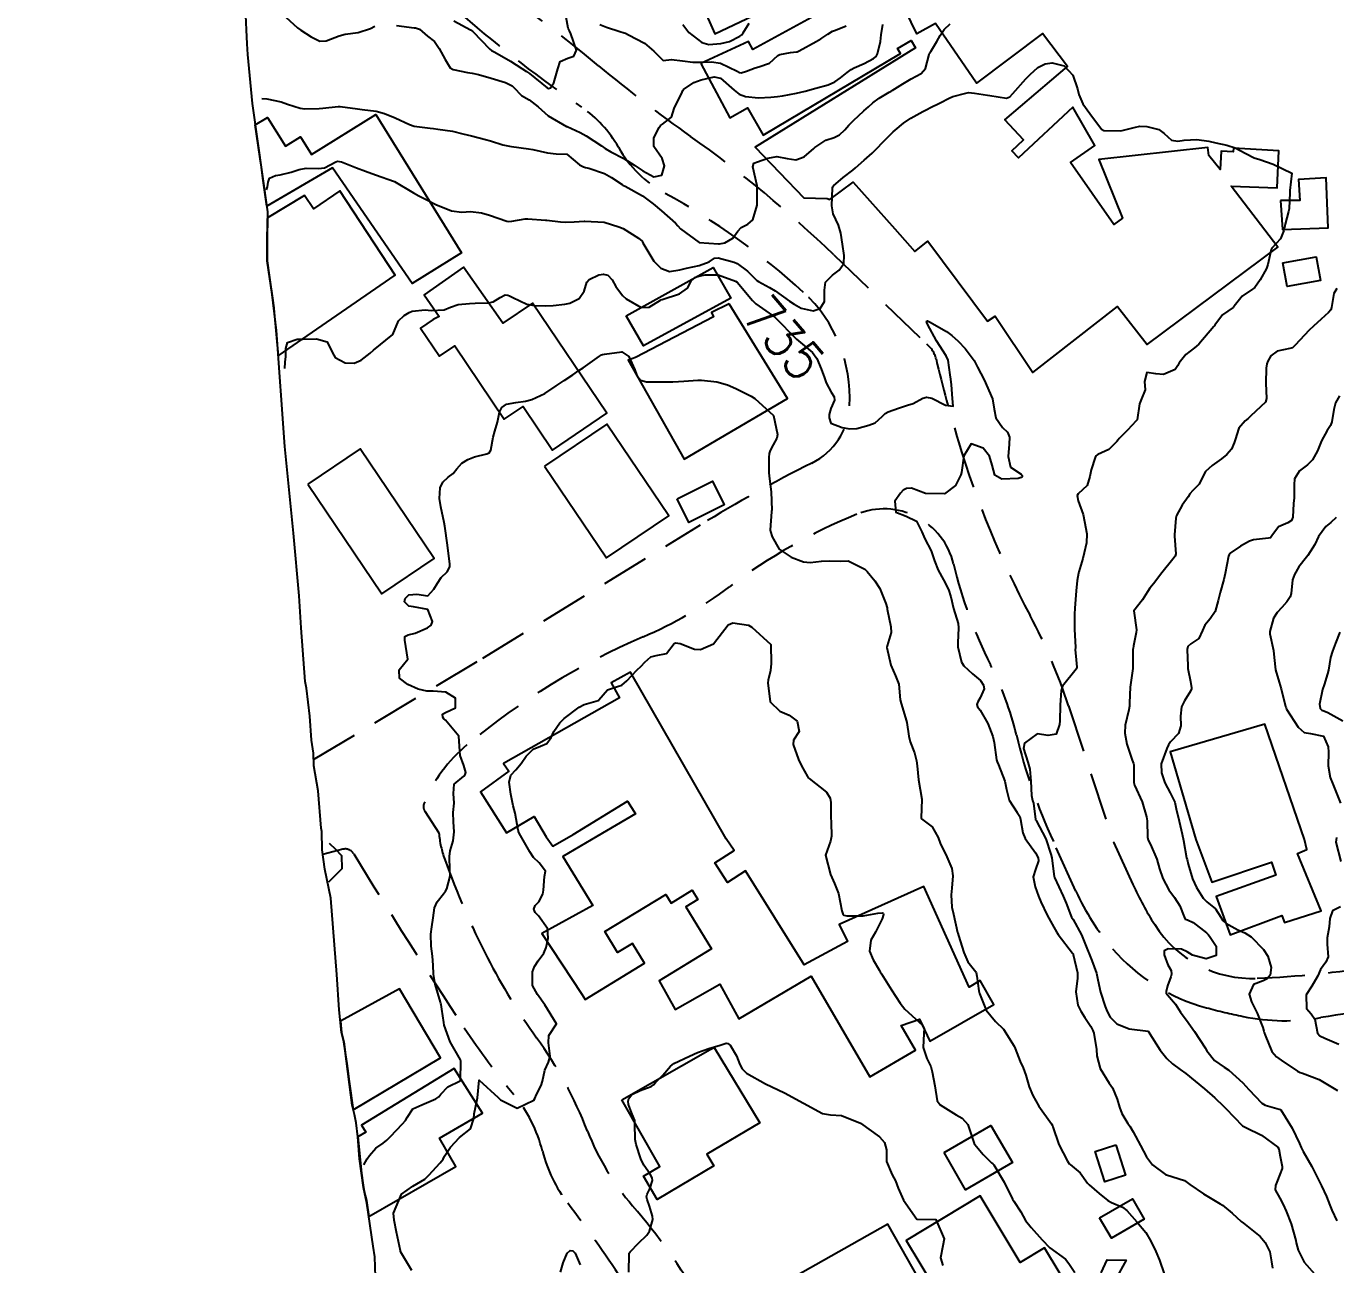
# Model space of a CAD drawing. Header units: metres. Extents: x 298520 to 308411, y 7433745 to 7450750.
# Drawn here: x 301546.9 to 301684.1, y 7442204.7 to 7442334.4 of the extents above; entities that cross this region are included whole.
import ezdxf
from ezdxf.enums import TextEntityAlignment as Align

# ---------------------------------------------------------------- set-up
doc = ezdxf.new("R2010")
doc.units = ezdxf.units.M
doc.header["$LTSCALE"] = 10
doc.linetypes.add('DASHED', pattern=[0.75, 0.5, -0.25])
for name, color, linetype in [('Area', 45, 'Continuous'), ('Cotas', 45, 'Continuous'), ('Curvas de Nivel 1m', 11, 'Continuous'), ('Curvas de Nivel 5m', 15, 'Continuous'), ('Edificações', 30, 'Continuous'), ('Vias Secundárias', 230, 'DASHED')]:
    doc.layers.add(name, color=color, linetype=linetype)
doc.styles.add('Style-STANDARD', font='STANDARD.shx')

msp = doc.modelspace()

# ---------------------------------------------------------------- linework, layer by layer
at = {"layer": 'Area'}
msp.add_polyline3d([(301583.54, 7442201.37, 737.45), (301583.4, 7442205.56, 737.15), (301583.22, 7442206.68, 737.33), (301582.57, 7442211.17, 742.74), (301582.19, 7442212.81, 743.28), (301581.77, 7442215.81, 741.56), (301581.61, 7442218.13, 741.06), (301581.43, 7442219.58, 735.89), (301581.26, 7442220.45, 735.9), (301581.01, 7442221.43, 741.18), (301580.28, 7442227.13, 739.54), (301580.15, 7442228.08, 739.2), (301579.9, 7442229.03, 738.9), (301579.67, 7442231.42, 735.73), (301579.41, 7442235.12, 735.88), (301578.79, 7442243.12, 735.34), (301578.17, 7442246.15, 735.21), (301577.87, 7442248.19, 735.2), (301577.84, 7442250.09, 735.32), (301577.77, 7442250.43, 735.33), (301577.45, 7442254.36, 735.36), (301576.99, 7442256.97, 735.4), (301576.95, 7442258.29, 738.6), (301576.77, 7442259.66, 740.72), (301576.58, 7442262.18, 738.62), (301576.22, 7442265.11, 741.5), (301576.11, 7442265.79, 741.67), (301575.68, 7442271.42, 745.71), (301575.46, 7442274.77, 743.6), (301574.86, 7442281.33, 737.17), (301573.97, 7442290.4, 735.22), (301573.09, 7442302.55, 738.13), (301572.63, 7442306.34, 739.17), (301572.1, 7442309.85, 738.71), (301572.13, 7442312.24, 738.28), (301572.17, 7442315, 737.11), (301570.56, 7442326.33, 742.86), (301570.08, 7442331.48, 747.4), (301570.02, 7442332.59, 742.37), (301569.84, 7442336.29, 744.32)], dxfattribs=at)
at = {"layer": 'Curvas de Nivel 1m', "flags": 128}
for points, elevation in [([(301591.67, 7442334.98), (301593.4, 7442334.05), (301593.57, 7442333.96), (301593.65, 7442333.89), (301595.45, 7442332.03), (301595.63, 7442331.89), (301595.95, 7442331.71), (301597.61, 7442330.78), (301598.8, 7442329.99), (301599.3, 7442329.68), (301599.6, 7442329.47), (301601.46, 7442327.96), (301601.58, 7442327.91), (301601.8, 7442327.96), (301602.14, 7442328.5), (301602.55, 7442329.95), (301602.82, 7442330.74), (301603.62, 7442331.08), (301604.26, 7442331.29), (301604.53, 7442331.92), (301603.94, 7442333.63), (301603.79, 7442333.93), (301603.66, 7442334.23), (301603.35, 7442335.94)], 731), ([(301571.57, 7442326.87), (301572.07, 7442326.82), (301573.57, 7442326.51), (301574.23, 7442326.28), (301575.56, 7442325.84), (301576.06, 7442325.76), (301577.56, 7442325.82), (301577.95, 7442325.85), (301579.56, 7442326.03), (301579.75, 7442326.03), (301581.56, 7442325.76), (301582.05, 7442325.7), (301583.55, 7442325.53), (301584.42, 7442325.29), (301585.54, 7442324.84), (301587.03, 7442324.14), (301587.53, 7442323.96), (301589.19, 7442323.76), (301589.53, 7442323.71), (301590, 7442323.63), (301591.53, 7442323.42), (301592.62, 7442323.16), (301593.52, 7442322.93), (301594.98, 7442322.57), (301595.52, 7442322.41), (301596.82, 7442322.02), (301597.51, 7442321.85), (301597.7, 7442321.82), (301599.51, 7442321.59), (301599.96, 7442321.52), (301601.5, 7442321.16), (301602.39, 7442321.06), (301603.5, 7442321.01), (301604.82, 7442319.92), (301605.26, 7442319.69), (301605.48, 7442319.64), (301605.82, 7442319.57), (301607.47, 7442318.99), (301608.19, 7442318.6), (301609.3, 7442317.86), (301609.39, 7442317.79), (301609.46, 7442317.75), (301609.63, 7442317.69), (301611.45, 7442316.67), (301612.57, 7442315.83), (301613.43, 7442315.08), (301614.91, 7442313.8), (301615.14, 7442313.53), (301615.41, 7442313.22), (301617.39, 7442311.77), (301619.39, 7442311.64), (301619.49, 7442311.64), (301620.07, 7442311.73), (301620.89, 7442312.24), (301621.41, 7442312.98), (301621.76, 7442313.36), (301622.49, 7442313.71), (301622.99, 7442314.14), (301623.44, 7442315.7), (301623.46, 7442317.7), (301622.99, 7442319.7), (301623.12, 7442320.07), (301623.49, 7442320.22), (301624.58, 7442320.6), (301625.5, 7442320.78), (301626.58, 7442320.57), (301627.49, 7442320.44), (301628.37, 7442320.76), (301629.39, 7442321.62), (301629.51, 7442321.74), (301630.64, 7442322.49), (301631.52, 7442322.78), (301632.08, 7442323.05), (301632.65, 7442323.59), (301633.07, 7442324.06), (301633.54, 7442324.55), (301634.62, 7442325.56), (301635.12, 7442326), (301635.57, 7442326.4), (301636.22, 7442326.9), (301637.28, 7442327.53), (301637.48, 7442327.64), (301637.58, 7442327.71), (301638.71, 7442328.41), (301639.6, 7442328.9), (301640.64, 7442329.49), (301641.08, 7442330.01), (301641.48, 7442331.48), (301641.51, 7442331.6), (301641.64, 7442331.79), (301642.29, 7442332.83), (301642.61, 7442333.47), (301643.04, 7442334.09), (301643.67, 7442334.67)], 733), ([(301573.67, 7442335.71), (301575.3, 7442334.27), (301575.65, 7442334), (301576.71, 7442333.32), (301577.64, 7442332.86), (301578.3, 7442332.9), (301579.65, 7442333.43), (301580.28, 7442333.58), (301581.65, 7442333.78), (301582.94, 7442334.18), (301583.39, 7442334.44)], 732), ([(301585.66, 7442334.49), (301587.53, 7442334.25), (301587.65, 7442334.24), (301588.06, 7442334.12), (301588.92, 7442333.39), (301589.64, 7442332.83), (301590.15, 7442332.09), (301590.77, 7442330.94), (301591.27, 7442330.08), (301591.6, 7442329.9), (301593.11, 7442329.57), (301593.6, 7442329.51), (301594.26, 7442329.38), (301595.59, 7442329), (301597.07, 7442328.53), (301597.59, 7442328.3), (301597.77, 7442328.19), (301597.96, 7442328), (301598.76, 7442327.18), (301599.57, 7442326.7), (301600.51, 7442325.97), (301601.55, 7442325.03), (301603.47, 7442323.94), (301603.53, 7442323.91), (301604.9, 7442323.29), (301605.52, 7442322.96), (301607.14, 7442321.89), (301607.51, 7442321.63), (301608.13, 7442321.26), (301609.49, 7442320.59), (301610.63, 7442319.85), (301611.48, 7442319.27), (301612.64, 7442318.66), (301613.47, 7442318.83), (301613.75, 7442319.82), (301613.49, 7442320.56), (301612.63, 7442321.83), (301612.61, 7442322.74), (301613.19, 7442323.82), (301613.34, 7442324.02), (301613.54, 7442324.16), (301614.46, 7442324.89), (301614.77, 7442325.8), (301615.58, 7442327.53), (301615.67, 7442327.7), (301615.75, 7442327.79), (301616.83, 7442328.54), (301617.59, 7442328.82), (301618.96, 7442329.11), (301619.6, 7442328.97), (301621.04, 7442327.73), (301621.58, 7442327.3), (301622.23, 7442327.06), (301623.58, 7442326.94), (301624.89, 7442327), (301625.58, 7442327.06), (301626.11, 7442327.13), (301627.58, 7442327.4), (301628.47, 7442327.64), (301629.59, 7442327.94), (301630.9, 7442328.3), (301631.59, 7442328.61), (301632.18, 7442329.01), (301632.88, 7442329.59), (301633.3, 7442329.9), (301633.61, 7442330.07), (301634.65, 7442330.53), (301635.63, 7442331.03), (301635.91, 7442331.26), (301636.07, 7442331.55), (301636.37, 7442332.82), (301636.46, 7442333.54), (301636.61, 7442334.6)], 732), ([(301606.97, 7442334.59), (301607.66, 7442334.32), (301609.06, 7442333.87), (301609.53, 7442333.74), (301609.65, 7442333.69), (301609.97, 7442333.54), (301611.64, 7442332.66), (301612.64, 7442331.83), (301613.62, 7442330.84), (301614.47, 7442330.95), (301615.62, 7442330.8), (301616.72, 7442330.67), (301617.62, 7442330.66), (301618.67, 7442330.7), (301619.62, 7442330.56), (301621.34, 7442329.72), (301621.6, 7442329.57), (301621.79, 7442329.53), (301622.34, 7442329.71), (301623.24, 7442330.07), (301623.61, 7442330.19), (301624.73, 7442330.57), (301625.63, 7442331.36), (301625.82, 7442331.48), (301626.93, 7442331.66), (301627.56, 7442331.73), (301627.63, 7442331.75), (301627.85, 7442331.86), (301629.64, 7442332.83), (301630.14, 7442333.12), (301630.87, 7442333.61), (301631.36, 7442333.9), (301631.66, 7442334.02), (301632.79, 7442334.46)], 731), ([(301572.06, 7442317.28), (301572.14, 7442317.6), (301572.21, 7442318.08), (301572.37, 7442318.51), (301572.97, 7442318.79), (301573.47, 7442318.87), (301574.61, 7442319.14), (301575.48, 7442319.43), (301576.19, 7442319.55), (301577.48, 7442319.51), (301578.13, 7442319.59), (301579.29, 7442320.22), (301579.49, 7442320.28), (301579.9, 7442320.22), (301581.48, 7442319.59), (301582.42, 7442319.25), (301583.47, 7442318.86), (301585.46, 7442318.15), (301587.45, 7442316.99), (301588, 7442316.67), (301589.11, 7442316.1), (301589.44, 7442315.93), (301589.8, 7442315.74), (301591.43, 7442315.08), (301592.52, 7442314.97), (301593.43, 7442315.03), (301594.57, 7442314.89), (301595.42, 7442314.63), (301597.21, 7442314.01), (301597.41, 7442313.98), (301597.76, 7442314), (301599.15, 7442314.25), (301599.42, 7442314.26), (301601.26, 7442314.12), (301601.42, 7442314.1), (301602.83, 7442313.95), (301603.41, 7442313.91), (301604.29, 7442313.93), (301605.32, 7442314), (301605.41, 7442314.01), (301607.41, 7442313.89), (301608.96, 7442313.42), (301609.41, 7442313.23), (301611.02, 7442312.22), (301611.39, 7442311.93), (301611.44, 7442311.84), (301611.48, 7442311.75), (301612.62, 7442309.83), (301613.36, 7442309.09), (301614.28, 7442308.74), (301615.35, 7442308.92), (301616.04, 7442309.1), (301617.36, 7442309.36), (301618.41, 7442309.75), (301618.99, 7442310.13), (301619.37, 7442310.16), (301621.05, 7442309.72), (301621.36, 7442309.59), (301622.44, 7442308.79), (301623.34, 7442307.86), (301623.43, 7442307.78), (301623.58, 7442307.7), (301624.73, 7442307.07), (301625.33, 7442306.72), (301626.85, 7442305.65), (301627.32, 7442305.31), (301628.06, 7442304.9), (301629.31, 7442304.62), (301630.07, 7442304.86), (301630.51, 7442305.61), (301630.52, 7442306.8), (301630.62, 7442307.61), (301631.35, 7442308.37), (301632.06, 7442308.88), (301632.52, 7442309.59), (301632.56, 7442310.4), (301632.39, 7442311.59), (301632.23, 7442312.76), (301631.99, 7442313.59), (301631.43, 7442314.77), (301631.26, 7442315.6), (301631.36, 7442317.5), (301631.39, 7442317.6), (301631.46, 7442317.72), (301632.46, 7442318.6), (301633.48, 7442319.35), (301633.76, 7442319.58), (301634.66, 7442320.4), (301635.51, 7442321.14), (301635.72, 7442321.33), (301635.93, 7442321.55), (301636.69, 7442322.37), (301637.53, 7442323.18), (301637.71, 7442323.35), (301637.9, 7442323.53), (301638.79, 7442324.27), (301639.55, 7442324.78), (301640.8, 7442325.49), (301641.29, 7442325.75), (301641.56, 7442325.87), (301642.64, 7442326.4), (301643.57, 7442326.9), (301643.97, 7442327.06), (301645.32, 7442327.43), (301645.58, 7442327.47), (301646.22, 7442327.42), (301647.58, 7442327.21), (301647.82, 7442327.17), (301649.58, 7442326.89), (301649.93, 7442327.03), (301650.23, 7442327.38), (301651.6, 7442328.9), (301651.82, 7442329.14), (301652.04, 7442329.36), (301652.86, 7442330.1), (301653.62, 7442330.49), (301654.36, 7442330.59), (301655.62, 7442330.27), (301656.51, 7442329.3), (301657.03, 7442327.86), (301657.17, 7442327.29), (301657.57, 7442326.31), (301658.29, 7442325.28), (301659.54, 7442323.65), (301659.76, 7442323.49), (301661.54, 7442323.46), (301662.95, 7442323.82), (301663.54, 7442323.95), (301664.27, 7442323.94), (301665.54, 7442323.61), (301666.08, 7442323.18), (301666.85, 7442322.51), (301667.53, 7442322.39), (301668.19, 7442322.5), (301669.53, 7442322.58), (301670.78, 7442322.38), (301671.52, 7442322.23), (301672.66, 7442321.97), (301673.52, 7442321.69), (301674.64, 7442321.09), (301675.51, 7442320.65), (301676.11, 7442320.46), (301677.5, 7442319.98), (301679.48, 7442319.03), (301679.27, 7442317.23), (301679.26, 7442317.03), (301679.18, 7442315.29), (301679.13, 7442315.03), (301678.77, 7442313.68), (301678.63, 7442313.04), (301678.28, 7442312.17), (301677.39, 7442311.18), (301677.31, 7442311.05), (301676.97, 7442309.46), (301676.83, 7442309.06), (301676.15, 7442307.86), (301675.61, 7442307.08), (301675.47, 7442306.95), (301675.34, 7442306.89), (301674.26, 7442306.16), (301673.42, 7442305.1), (301673.37, 7442305.04), (301673.31, 7442304.96), (301672.22, 7442304.19), (301671.42, 7442303.12), (301671.36, 7442303.05), (301671.29, 7442302.99), (301669.72, 7442301.14), (301669.49, 7442300.92), (301669.27, 7442300.76), (301668.36, 7442300.06), (301667.66, 7442299.17), (301667.52, 7442298.89), (301667.24, 7442298.48), (301666.01, 7442297.96), (301665.23, 7442298.03), (301664.27, 7442298.17), (301664.02, 7442297.21), (301664.09, 7442296.34), (301663.64, 7442295.22), (301663.52, 7442294.89), (301663.25, 7442293.22), (301663.23, 7442293.17), (301663.17, 7442293.11), (301662.26, 7442292.13), (301661.39, 7442291.24), (301661.28, 7442291.11), (301661.15, 7442290.92), (301660.3, 7442290.09), (301659.13, 7442289.56), (301658.95, 7442289.44), (301658.87, 7442289.27), (301658.43, 7442287.96), (301658.32, 7442287.28), (301658.04, 7442286.34), (301657.08, 7442285.45), (301656.99, 7442285.29), (301657.07, 7442284.72), (301657.62, 7442283.28), (301657.75, 7442282.57), (301657.98, 7442281.28), (301657.96, 7442280.34), (301657.7, 7442279.28), (301657.59, 7442278.69), (301657.17, 7442277.29), (301657.12, 7442277.15), (301656.97, 7442276.38), (301656.86, 7442275.29), (301656.74, 7442273.48), (301656.73, 7442273.29), (301656.71, 7442273.08), (301656.69, 7442271.29), (301656.82, 7442269.36), (301656.8, 7442269.29), (301656.76, 7442269.17), (301656.87, 7442268.07), (301656.95, 7442267.29), (301656.94, 7442267.21), (301656.86, 7442267.1), (301655.45, 7442265.31), (301655.29, 7442264.86), (301655.21, 7442263.31), (301655.18, 7442261.7), (301655.13, 7442261.31), (301654.78, 7442260.28), (301653.95, 7442260.16), (301652.78, 7442260.31), (301651.47, 7442259.36), (301651.36, 7442258.77), (301651.81, 7442257.35), (301652.03, 7442256.64), (301652.12, 7442255.35), (301652.18, 7442253.87), (301652.31, 7442253.35), (301652.39, 7442253.05), (301652.63, 7442251.34), (301652.63, 7442251.3), (301652.67, 7442251.23), (301653.68, 7442249.33), (301654.23, 7442247.72), (301654.32, 7442247.32), (301654.58, 7442245.34), (301654.58, 7442245.32), (301654.6, 7442245.27), (301655.52, 7442243.31), (301655.84, 7442242.58), (301656.33, 7442241.29), (301656.4, 7442241.14), (301656.55, 7442240.88), (301657.43, 7442239.28), (301658.08, 7442237.71), (301658.24, 7442237.27), (301658.5, 7442236.6), (301658.99, 7442235.26), (301659.16, 7442234.57), (301659.44, 7442233.26), (301659.93, 7442231.76), (301660.13, 7442231.25), (301660.43, 7442230.65), (301661.13, 7442229.95), (301662.42, 7442229.44), (301664.41, 7442229.2), (301665.68, 7442227.19), (301666.37, 7442226.32), (301666.96, 7442225.76), (301667.77, 7442225.16), (301668.36, 7442224.74), (301670.33, 7442223.13), (301671.41, 7442222.2), (301672.32, 7442221.33), (301672.54, 7442221.1), (301674.29, 7442219.27), (301674.64, 7442219.08), (301676.28, 7442218.31), (301678.01, 7442217.03), (301678.11, 7442216.88), (301678.25, 7442216.05), (301678.46, 7442215.03), (301678.45, 7442214.82), (301678.23, 7442214.18), (301677.89, 7442213.36), (301677.75, 7442213.04), (301677.74, 7442212.57), (301678.2, 7442211.69), (301678.56, 7442211.03), (301678.87, 7442210.34), (301679.39, 7442209.02), (301679.88, 7442207.28), (301679.94, 7442207.01), (301680.14, 7442206.26), (301680.76, 7442205), (301682.11, 7442203.45)], 734), ([(301684.2, 7442306.97), (301683.86, 7442306.45), (301683.62, 7442304.98), (301683.56, 7442304.73), (301683.31, 7442304.44), (301682.55, 7442303.74), (301681.73, 7442303), (301681.29, 7442302.58), (301679.83, 7442301.02), (301679.53, 7442300.76), (301679.27, 7442300.67), (301677.92, 7442300.39), (301677.26, 7442299.91), (301676.94, 7442299.36), (301676.86, 7442299.06), (301676.79, 7442298.61), (301676.74, 7442297.06), (301676.83, 7442295.43), (301676.7, 7442295.06), (301675.18, 7442293.61), (301674.91, 7442293.35), (301674.57, 7442293.09), (301673.92, 7442292.34), (301673.52, 7442291.1), (301673.44, 7442290.8), (301673.14, 7442290.15), (301672.67, 7442289.56), (301672.09, 7442289.12), (301671.12, 7442288.42), (301670.44, 7442287.8), (301670.08, 7442287.14), (301669.77, 7442286.47), (301669.09, 7442285.79), (301668.79, 7442285.45), (301668.62, 7442285.15), (301667.97, 7442284.26), (301667.38, 7442283.17), (301667.32, 7442282.9), (301667.18, 7442281.17), (301667.18, 7442281.02), (301667.33, 7442279.17), (301667.24, 7442278.93), (301667, 7442278.62), (301665.84, 7442277.19), (301664.97, 7442276.02), (301664.61, 7442275.56), (301664.35, 7442275.21), (301663.82, 7442274.34), (301662.93, 7442273.22), (301663.19, 7442271.22), (301663.17, 7442270.95), (301662.89, 7442269.55), (301662.83, 7442269.27), (301662.82, 7442269.22), (301662.82, 7442269.16), (301662.8, 7442267.22), (301662.8, 7442267.15), (301662.53, 7442265.22), (301662.46, 7442263.58), (301662.47, 7442263.23), (301662.4, 7442262.82), (301662.01, 7442261.23), (301661.96, 7442260.41), (301662.19, 7442259.23), (301662.75, 7442257.55), (301662.87, 7442257.22), (301662.9, 7442257.06), (301662.92, 7442255.22), (301663, 7442254.93), (301663.78, 7442253.21), (301664.24, 7442251.64), (301664.3, 7442251.2), (301664.36, 7442249.49), (301664.41, 7442249.2), (301664.65, 7442248.73), (301665.32, 7442247.19), (301665.61, 7442246.19), (301665.94, 7442245.18), (301666.59, 7442243.99), (301667.17, 7442243.17), (301667.72, 7442242.32), (301668.2, 7442241.16), (301668.3, 7442240.9), (301668.55, 7442240.83), (301669.12, 7442240.57), (301670.54, 7442239.47), (301670.71, 7442239.3), (301670.85, 7442239.13), (301671.53, 7442238.1), (301671.56, 7442237.11), (301670.5, 7442236.76), (301669.05, 7442237.14), (301668.51, 7442237.48), (301667.91, 7442237.76), (301666.51, 7442237.79), (301666.1, 7442237.6), (301666.08, 7442237.18), (301666.49, 7442236.13), (301666.84, 7442235.53), (301666.87, 7442235.17), (301666.79, 7442234.87), (301666.46, 7442233.92), (301666.31, 7442233.33), (301666.32, 7442233.18), (301666.45, 7442232.98), (301667.29, 7442232.02), (301667.82, 7442231.16), (301668.07, 7442230.8), (301668.42, 7442230.34), (301669.26, 7442229.14), (301670.39, 7442227.44), (301670.58, 7442227.13), (301671.38, 7442226.12), (301672.37, 7442225.41), (301672.87, 7442225.09), (301674.34, 7442223.77), (301674.97, 7442223.07), (301676.32, 7442221.64), (301676.68, 7442221.42), (301678.14, 7442221.03), (301678.27, 7442220.99), (301678.31, 7442220.95), (301679.49, 7442219.02), (301680.27, 7442217.41), (301680.44, 7442217.01), (301680.66, 7442216.6), (301681.55, 7442215), (301682.22, 7442213.67), (301682.58, 7442212.98), (301683.09, 7442211.86), (301683.44, 7442210.97), (301683.67, 7442210.45), (301684.18, 7442209.32)], 733), ([(301582.23, 7442215.18), (301582.58, 7442215.83), (301582.82, 7442216.17), (301583.49, 7442216.93), (301584.26, 7442217.47), (301584.66, 7442217.76), (301585.05, 7442218.15), (301586.29, 7442219.47), (301586.6, 7442219.82), (301586.78, 7442220.13), (301587.36, 7442221.06), (301588.31, 7442221.47), (301589.78, 7442222.09), (301590.09, 7442222.31), (301590.32, 7442222.6), (301591.05, 7442223.35), (301592.34, 7442224), (301592.37, 7442224.03), (301592.38, 7442224.06), (301592.41, 7442226.01), (301592.41, 7442226.06), (301592.36, 7442226.17), (301591.27, 7442228.07), (301590.66, 7442229.83), (301590.62, 7442230.08), (301590.43, 7442231.5), (301590.34, 7442231.99), (301590.32, 7442232.08), (301590.28, 7442232.23), (301589.73, 7442234.09), (301589.55, 7442235.17), (301589.51, 7442236.09), (301589.45, 7442237.05), (301589.3, 7442238.1), (301589.26, 7442239.36), (301589.37, 7442240.1), (301589.51, 7442241.06), (301589.63, 7442242.09), (301589.93, 7442242.72), (301590.58, 7442243.56), (301590.8, 7442243.86), (301590.92, 7442244.08), (301591.27, 7442245.4), (301591.26, 7442246.07), (301591.21, 7442247.48), (301591.3, 7442248.07), (301591.6, 7442249.11), (301591.72, 7442250.07), (301591.64, 7442251.09), (301591.6, 7442252.07), (301591.7, 7442253.06), (301591.65, 7442254.07), (301591.72, 7442255.06), (301592.72, 7442255.89), (301592.86, 7442256.06), (301592.93, 7442256.27), (301592.73, 7442257.01), (301592.32, 7442258.06), (301592.3, 7442258.51), (301592.18, 7442260.07), (301590.79, 7442261.75), (301590.62, 7442261.91), (301590.53, 7442262.08), (301590.5, 7442262.38), (301590.8, 7442262.56), (301591.83, 7442263.04), (301591.84, 7442264.07), (301590.83, 7442264.69), (301589.52, 7442264.79), (301588.83, 7442264.79), (301587.94, 7442265.01), (301586.84, 7442265.49), (301585.97, 7442266.14), (301585.95, 7442267.04), (301586.86, 7442268.13), (301586.53, 7442270.13), (301586.53, 7442270.5), (301586.9, 7442270.69), (301587.63, 7442270.85), (301588.91, 7442271.42), (301589.29, 7442271.72), (301589.43, 7442272.09), (301588.93, 7442273.33), (301587.45, 7442273.61), (301586.94, 7442273.7), (301586.5, 7442274.13), (301586.57, 7442274.51), (301586.95, 7442274.89), (301587.78, 7442274.95), (301588.95, 7442274.77), (301589.58, 7442275.47), (301589.95, 7442276.09), (301590.35, 7442276.71), (301590.98, 7442277.3), (301591.24, 7442277.82), (301591.25, 7442278.08), (301591.01, 7442280.08), (301590.72, 7442282.08), (301590.65, 7442282.47), (301590.3, 7442284.09), (301590.18, 7442284.98), (301590.25, 7442286.09), (301590.51, 7442286.67), (301591.09, 7442287.2), (301591.59, 7442287.58), (301592, 7442288.07), (301592.52, 7442288.66), (301593.12, 7442289.05), (301593.84, 7442289.33), (301595.13, 7442289.65), (301595.39, 7442289.76), (301595.56, 7442290.03), (301595.79, 7442291.38), (301595.95, 7442292.02), (301596.23, 7442292.96), (301596.47, 7442294.02), (301596.69, 7442294.5), (301597.19, 7442294.85), (301598.15, 7442295.03), (301599.19, 7442295.15), (301599.83, 7442295.33), (301601.2, 7442295.96), (301602.39, 7442296.76), (301603.22, 7442297.31), (301604.13, 7442297.93), (301604.78, 7442298.36), (301605.23, 7442298.66), (301605.97, 7442299.17), (301606.94, 7442299.89), (301607.14, 7442300.01), (301607.25, 7442300.04), (301607.47, 7442300.1), (301609.26, 7442300.34), (301610.02, 7442299.85), (301610.64, 7442298.44), (301610.85, 7442297.84), (301611.22, 7442297.37), (301611.87, 7442297.18), (301613.22, 7442297.18), (301614.61, 7442297.19), (301615.22, 7442297.21), (301615.76, 7442297.25), (301617.22, 7442297.35), (301617.63, 7442297.35), (301619.22, 7442297.19), (301620.34, 7442296.86), (301621.21, 7442296.47), (301622.82, 7442295.7), (301623.2, 7442295.45), (301625.17, 7442293.67), (301625.6, 7442291.67), (301625.53, 7442291.28), (301625.14, 7442290.6), (301624.8, 7442290), (301624.71, 7442289.68), (301624.69, 7442289.25), (301624.68, 7442287.68), (301624.72, 7442287.29), (301624.93, 7442285.67), (301624.98, 7442283.75), (301624.97, 7442283.67), (301624.95, 7442283.57), (301624.83, 7442281.67), (301624.86, 7442281.5), (301625.03, 7442280.94), (301625.77, 7442279.66), (301627, 7442278.82), (301628.3, 7442278.33), (301628.99, 7442278.25), (301630.2, 7442278.41), (301631, 7442278.43), (301632.17, 7442278.42), (301633, 7442278.43), (301634.74, 7442277.56), (301634.98, 7442277.34), (301635.77, 7442276.35), (301636.3, 7442275.54), (301636.94, 7442273.98), (301637.06, 7442273.53), (301637.09, 7442273.37), (301637.47, 7442271.52), (301637.5, 7442270.93), (301637.06, 7442269.53), (301637.05, 7442269.37), (301637.45, 7442267.52), (301637.96, 7442266.41), (301638.31, 7442265.52), (301638.44, 7442263.89), (301638.54, 7442263.51), (301638.8, 7442262.7), (301639.06, 7442261.77), (301639.12, 7442261.51), (301639.35, 7442260.07), (301639.5, 7442259.5), (301639.93, 7442258.32), (301640.15, 7442257.49), (301640.2, 7442256.96), (301640.35, 7442255.49), (301640.69, 7442253.48), (301640.64, 7442251.49), (301640.67, 7442251.42), (301641.79, 7442250.6), (301642.43, 7442249.46), (301642.64, 7442248.89), (301643.32, 7442247.45), (301643.84, 7442246.22), (301643.97, 7442245.45), (301643.86, 7442244.17), (301643.77, 7442243.45), (301643.85, 7442242.16), (301644.04, 7442241.45), (301644.45, 7442239.52), (301644.47, 7442239.44), (301644.53, 7442239.19), (301645.09, 7442237.43), (301645.52, 7442236.46), (301646.35, 7442235.41), (301646.4, 7442235.33), (301646.48, 7442234.95), (301646.68, 7442233.41), (301646.74, 7442233.12), (301647.45, 7442231.4), (301648.42, 7442230.2), (301649.25, 7442229.38), (301650.39, 7442227.63), (301650.48, 7442227.37), (301651.01, 7442226), (301651.33, 7442225.36), (301651.59, 7442224.59), (301651.95, 7442223.35), (301652.33, 7442222.44), (301652.98, 7442221.33), (301654.29, 7442219.48), (301654.39, 7442219.32), (301654.43, 7442219.18), (301655.05, 7442217.31), (301655.98, 7442215.57), (301656.15, 7442215.3), (301656.24, 7442215.21), (301657.29, 7442214.34), (301658.06, 7442213.27), (301658.22, 7442213.1), (301659.29, 7442212.18), (301660.2, 7442211.44), (301660.56, 7442211.24), (301661.72, 7442210.76), (301662.18, 7442210.42), (301663.24, 7442209.21), (301664.16, 7442208.09), (301664.69, 7442207.19), (301665.22, 7442206.11), (301665.6, 7442205.19), (301666.11, 7442203.77)], 736), ([(301684.45, 7442295.72), (301684.03, 7442294.97), (301683.86, 7442294.3), (301683.66, 7442292.98), (301683.53, 7442292.62), (301683.16, 7442292.1), (301682.57, 7442290.99), (301682.16, 7442289.97), (301681.63, 7442289), (301681.12, 7442288.48), (301680.26, 7442287.87), (301679.75, 7442287.02), (301679.72, 7442286.4), (301679.72, 7442285.02), (301679.66, 7442284.44), (301679.59, 7442283.02), (301679.42, 7442282.65), (301679.05, 7442282.43), (301678.09, 7442281.99), (301677.39, 7442281.05), (301677.22, 7442280.86), (301677.03, 7442280.8), (301675.47, 7442280.63), (301675.02, 7442280.49), (301674.11, 7442279.99), (301673.01, 7442279.25), (301672.93, 7442279.18), (301672.89, 7442279.1), (301672.82, 7442278.93), (301672.5, 7442277.11), (301672.35, 7442276.48), (301671.95, 7442275.12), (301671.77, 7442274.3), (301671.44, 7442273.12), (301670.93, 7442272.35), (301670.34, 7442271.71), (301670.11, 7442271.14), (301669.74, 7442270.3), (301668.89, 7442269.75), (301668.58, 7442269.46), (301668.52, 7442269.15), (301668.56, 7442267.46), (301668.57, 7442267.15), (301668.85, 7442265.81), (301668.97, 7442265.15), (301668.96, 7442265.03), (301668.84, 7442264.8), (301668.21, 7442263.77), (301667.9, 7442263.16), (301667.8, 7442262.16), (301667.85, 7442261.16), (301667.6, 7442260.35), (301666.77, 7442259.48), (301666.56, 7442259.17), (301666.37, 7442258.79), (301665.77, 7442257.18), (301665.8, 7442256.25), (301666.18, 7442255.18), (301666.71, 7442254.15), (301667.2, 7442253.16), (301667.37, 7442252.48), (301667.66, 7442251.16), (301667.99, 7442249.83), (301668.11, 7442249.16), (301668.45, 7442247.33), (301668.49, 7442247.15), (301668.62, 7442246.66), (301669.08, 7442245.15), (301669.49, 7442244.24), (301670.18, 7442243.13), (301670.57, 7442242.74), (301671.46, 7442242.01), (301672.03, 7442241.11), (301672.23, 7442240.79), (301672.55, 7442240.51), (301673.82, 7442239.81), (301674.54, 7442239.49), (301675.21, 7442239.07), (301676.51, 7442237.73), (301676.94, 7442237.05), (301677.3, 7442235.86), (301677.21, 7442235.05), (301676.88, 7442234.65), (301676.47, 7442234.45), (301675.46, 7442234.08), (301675, 7442233.07), (301675.24, 7442232.27), (301675.83, 7442231.07), (301676.42, 7442229.56), (301676.54, 7442229.18), (301676.59, 7442229.06), (301676.69, 7442228.77), (301677.36, 7442227.05), (301677.85, 7442226.51), (301678.37, 7442226.16), (301680.07, 7442225.01), (301680.36, 7442224.86), (301680.6, 7442224.77), (301682.35, 7442224.14), (301684.24, 7442222.96)], 732), ([(301684.1, 7442282.97), (301683.57, 7442282.45), (301683.04, 7442282.03), (301682.26, 7442280.99), (301681.88, 7442280.14), (301681.15, 7442279.01), (301681, 7442278.84), (301680.21, 7442277.8), (301679.74, 7442277.02), (301679.55, 7442276.45), (301679.4, 7442275.03), (301679.31, 7442274.67), (301678.95, 7442274.13), (301678.42, 7442273.55), (301677.92, 7442273.04), (301677.54, 7442272.43), (301677.16, 7442271.05), (301677.18, 7442270.78), (301677.56, 7442269.04), (301677.62, 7442268.3), (301677.77, 7442267.04), (301678.14, 7442265.74), (301678.36, 7442265.03), (301678.82, 7442263.2), (301678.87, 7442263.03), (301678.93, 7442262.92), (301680.13, 7442261.02), (301680.78, 7442260.46), (301681.43, 7442260.35), (301682.78, 7442260.09), (301683.28, 7442258.97), (301683.32, 7442258.41), (301683.27, 7442256.97), (301683.5, 7442255.74), (301683.8, 7442254.97), (301684.58, 7442253.07)], 731), ([(301587.28, 7442204.12), (301586.12, 7442206.05), (301586.1, 7442206.11), (301586.09, 7442206.13), (301586.09, 7442206.17), (301585.67, 7442208.14), (301585.41, 7442209.39), (301585.36, 7442210.14), (301586.19, 7442212.13), (301587.36, 7442212.96), (301588.21, 7442213.45), (301588.62, 7442213.7), (301589.04, 7442214.1), (301590.24, 7442215.41), (301590.54, 7442215.78), (301590.7, 7442216.08), (301591.31, 7442217.02), (301592.27, 7442218.06), (301593.4, 7442218.94), (301593.75, 7442220.05), (301593.81, 7442220.53), (301594.11, 7442222.04), (301594.14, 7442222.22), (301594.34, 7442224.04), (301596.32, 7442222.23), (301596.55, 7442222.01), (301598.3, 7442221.12), (301600.05, 7442221.96), (301600.15, 7442222.12), (301600.32, 7442222.56), (301600.81, 7442223.48), (301600.97, 7442223.95), (301601.19, 7442225.11), (301601.59, 7442225.95), (301601.76, 7442226.56), (301601.6, 7442227.95), (301601.61, 7442228.74), (301602.41, 7442229.94), (301601.22, 7442231.95), (301600.45, 7442233.04), (301599.9, 7442233.97), (301599.92, 7442235.41), (301600.12, 7442235.97), (301600.49, 7442236.56), (301601.09, 7442237.36), (301601.33, 7442237.95), (301601.56, 7442238.91), (301601.49, 7442239.95), (301600.55, 7442241.26), (301600.18, 7442241.6), (301600.05, 7442241.97), (301600.18, 7442242.34), (301600.56, 7442242.73), (301601.01, 7442243.52), (301601.05, 7442243.96), (301601.17, 7442245.38), (301601.28, 7442245.95), (301600.61, 7442246.8), (301600.02, 7442247.37), (301599.65, 7442247.97), (301598.65, 7442249.66), (301598.49, 7442249.99), (301598.41, 7442250.23), (301598.09, 7442252), (301597.9, 7442252.78), (301597.64, 7442254), (301597.47, 7442255.25), (301597.66, 7442256), (301598.18, 7442256.55), (301598.74, 7442257.21), (301599.25, 7442257.98), (301600, 7442258.72), (301600.76, 7442259.04), (301601.42, 7442259.3), (301601.87, 7442259.95), (301602.16, 7442260.56), (301602.79, 7442261.47), (301603.22, 7442261.93), (301604.81, 7442263.13), (301605.33, 7442263.38), (301606.81, 7442263.83), (301606.85, 7442263.85), (301606.88, 7442263.89), (301607.78, 7442264.93), (301608.83, 7442265.29), (301609.29, 7442265.41), (301609.81, 7442265.86), (301610.85, 7442266.99), (301611.29, 7442267.41), (301611.68, 7442267.83), (301612.3, 7442268.39), (301612.87, 7442268.54), (301613.95, 7442268.73), (301614.77, 7442269.79), (301614.89, 7442269.86), (301615.4, 7442269.78), (301616.88, 7442269.2), (301617.5, 7442269.15), (301618.89, 7442269.75), (301620.42, 7442271.73), (301620.92, 7442271.96), (301622.56, 7442271.7), (301622.91, 7442271.51), (301624.89, 7442269.68), (301624.91, 7442267.68), (301624.86, 7442266.96), (301624.59, 7442265.94), (301624.58, 7442265.68), (301624.81, 7442263.68), (301625.84, 7442262.71), (301626.8, 7442262.27), (301627.63, 7442261.64), (301627.84, 7442260.58), (301627.26, 7442259.65), (301627.21, 7442259.2), (301627.78, 7442257.64), (301628.08, 7442256.98), (301628.73, 7442255.86), (301628.81, 7442255.72), (301628.89, 7442255.63), (301630.7, 7442254.21), (301631.1, 7442253.6), (301631.16, 7442253.12), (301631.17, 7442251.59), (301631.22, 7442251.04), (301631.24, 7442249.59), (301631.15, 7442249.09), (301630.62, 7442247.6), (301631.12, 7442245.59), (301631.54, 7442244.64), (301631.99, 7442243.59), (301632.34, 7442241.79), (301632.39, 7442241.58), (301632.44, 7442241.47), (301632.55, 7442241.35), (301632.85, 7442241.27), (301634.55, 7442241.25), (301636.1, 7442241.54), (301636.55, 7442241.57), (301636.66, 7442241.53), (301636.68, 7442241.4), (301636.55, 7442240.95), (301635.84, 7442239.54), (301635.35, 7442238.71), (301635.23, 7442237.55), (301635.61, 7442236.66), (301636.27, 7442235.53), (301636.35, 7442235.4), (301636.48, 7442235.2), (301637.54, 7442233.52), (301638.44, 7442232.12), (301638.93, 7442231.5), (301640.42, 7442230.12), (301640.76, 7442229.83), (301640.95, 7442229.48), (301640.93, 7442228.95), (301640.83, 7442227.48), (301641.23, 7442226.34), (301641.64, 7442225.47), (301641.8, 7442224.91), (301642.05, 7442223.46), (301642.32, 7442221.89), (301642.61, 7442221.46), (301644.3, 7442220.42), (301644.93, 7442220.06), (301645.53, 7442219.42), (301646.15, 7442217.53), (301646.2, 7442217.42), (301646.26, 7442217.33), (301647.12, 7442216.28), (301648, 7442215.39), (301648.14, 7442215.29), (301648.24, 7442215.18), (301649.32, 7442213.38), (301650.2, 7442211.6), (301650.34, 7442211.37), (301651.09, 7442210.26), (301651.58, 7442209.35), (301652.16, 7442208.62), (301653.31, 7442207.33), (301654.13, 7442206.51), (301655.75, 7442205.3), (301656.12, 7442204.86), (301656.72, 7442203.91)], 737), ([(301684.14, 7442249.47), (301684.07, 7442248.97), (301684.62, 7442246.96)], 731), ([(301684.57, 7442242.22), (301683.74, 7442241.79), (301683.46, 7442240.97), (301683.39, 7442240.12), (301683.19, 7442238.97), (301683.19, 7442238.31), (301683.27, 7442236.97), (301683.05, 7442236.42), (301682.49, 7442235.63), (301682.18, 7442234.98), (301681.56, 7442233.9), (301680.97, 7442233), (301681, 7442231.56), (301681.48, 7442230.99), (301681.87, 7442230.43), (301682.17, 7442228.98), (301682.41, 7442228.7), (301682.92, 7442228.46), (301684.4, 7442227.82)], 731), ([(301610, 7442203.95), (301610.03, 7442205.85), (301610.04, 7442205.93), (301610.13, 7442206.06), (301611.01, 7442206.97), (301611.88, 7442207.82), (301612.16, 7442208.23), (301612.52, 7442209.47), (301612.47, 7442209.82), (301612.18, 7442210.86), (301611.93, 7442211.56), (301611.87, 7442211.82), (301611.92, 7442212.1), (301612.21, 7442212.69), (301612.49, 7442213.55), (301612.44, 7442213.82), (301612.23, 7442214.22), (301611.57, 7442215.16), (301611.27, 7442215.83), (301610.78, 7442217.32), (301610.68, 7442217.84), (301610.65, 7442219.48), (301610.62, 7442219.84), (301610.3, 7442220.68), (301609.98, 7442221.52), (301609.93, 7442221.85), (301610.01, 7442222.15), (301610.32, 7442222.54), (301611.2, 7442222.97), (301612.34, 7442223.39), (301612.58, 7442223.57), (301612.81, 7442223.82), (301613.57, 7442224.59), (301614.36, 7442225.51), (301614.72, 7442225.79), (301616.37, 7442226.58), (301617.2, 7442226.94), (301618.38, 7442227.37), (301619.59, 7442227.73), (301620.19, 7442227.92), (301620.39, 7442227.89), (301620.61, 7442227.72), (301621.27, 7442226.61), (301621.62, 7442225.71), (301621.88, 7442225.23), (301622.35, 7442224.79), (301624.34, 7442223.68), (301626.33, 7442222.74), (301628.31, 7442221.63), (301630.3, 7442220.56), (301631.14, 7442220.44), (301632.3, 7442220.35), (301634.29, 7442219.56), (301636.27, 7442218.11), (301636.79, 7442217.52), (301637.02, 7442216.76), (301637.02, 7442215.52), (301637.61, 7442214.14), (301637.93, 7442213.51), (301638.21, 7442212.75), (301638.78, 7442211.5), (301640.17, 7442209.49), (301642.17, 7442209.46), (301643.06, 7442207.45), (301642.9, 7442206.69), (301642.66, 7442205.45), (301642.92, 7442204.64)], 738), ([(301602.84, 7442203.93), (301603.12, 7442204.92), (301603.55, 7442205.93), (301603.85, 7442206.2), (301604.13, 7442206.19), (301604.39, 7442205.92), (301604.9, 7442204.7)], 738), ([(301659.51, 7442203.86), (301660.12, 7442205.25), (301662.12, 7442205.22), (301661.02, 7442203.24)], 737)]:
    msp.add_lwpolyline(points, dxfattribs=dict(at, elevation=elevation))
at = {"layer": 'Curvas de Nivel 5m', "flags": 128}
for points, elevation in [([(301615.66, 7442334.59), (301616.31, 7442333.78), (301617.64, 7442332.72), (301618.4, 7442332.52), (301619.64, 7442332.63), (301620.54, 7442332.84), (301621.65, 7442333.38), (301621.84, 7442333.53), (301621.97, 7442333.72), (301622.62, 7442334.76)], 730), ([(301573.97, 7442298.57), (301573.99, 7442299.26), (301574.06, 7442299.84), (301574.07, 7442300.66), (301574.25, 7442301.29), (301575.27, 7442301.66), (301575.86, 7442301.67), (301577.27, 7442301.7), (301578.4, 7442301.37), (301578.96, 7442300.22), (301579.25, 7442299.73), (301580.27, 7442299.18), (301581.24, 7442299.15), (301581.96, 7442299.47), (301582.9, 7442300.18), (301583.26, 7442300.49), (301585.27, 7442302.15), (301585.88, 7442303.56), (301586.47, 7442304.14), (301586.99, 7442304.44), (301587.3, 7442304.58), (301588.68, 7442304.74), (301589.3, 7442304.67), (301590.65, 7442304.74), (301591.31, 7442305), (301592.11, 7442305.28), (301593.31, 7442305.4), (301593.92, 7442305.44), (301595.31, 7442305.47), (301595.8, 7442305.55), (301596.53, 7442306.02), (301597.06, 7442306.28), (301597.33, 7442306.27), (301597.52, 7442306.2), (301597.85, 7442306), (301599.31, 7442305.33), (301600.11, 7442305.18), (301601.31, 7442305.14), (301602.09, 7442305.17), (301603.31, 7442305.31), (301603.83, 7442305.42), (301604.8, 7442305.92), (301605.33, 7442306.68), (301605.62, 7442307.63), (301605.86, 7442307.9), (301606.86, 7442308.38), (301607.35, 7442308.47), (301607.82, 7442308.36), (301608.27, 7442307.88), (301608.64, 7442307.18), (301609.33, 7442306.22), (301609.72, 7442305.86), (301611.31, 7442304.98), (301612.15, 7442304.99), (301613.32, 7442305.73), (301613.37, 7442305.77), (301613.49, 7442305.82), (301615.33, 7442306.41), (301616.14, 7442306.98), (301616.58, 7442307.78), (301616.99, 7442308.13), (301617.35, 7442308.25), (301617.99, 7442308.4), (301619.35, 7442308.39), (301621.19, 7442307.72), (301621.34, 7442307.61), (301622.97, 7442305.7), (301623.32, 7442305.35), (301624.36, 7442304.63), (301625.3, 7442303.96), (301625.6, 7442303.67), (301627.28, 7442301.92), (301627.59, 7442301.65), (301629.25, 7442300.26), (301629.69, 7442299.62), (301630.16, 7442298.54), (301630.5, 7442297.61), (301630.69, 7442297.08), (301631.21, 7442296.12), (301631.51, 7442295.6), (301631.54, 7442295.26), (301631.18, 7442294.39), (301631, 7442293.78), (301630.98, 7442293.6), (301630.98, 7442293.41), (301631.17, 7442292.85), (301632.35, 7442292.4), (301633.16, 7442292.25), (301633.88, 7442292.29), (301635.16, 7442292.63), (301635.81, 7442292.9), (301636.54, 7442293.54), (301636.85, 7442293.86), (301637.18, 7442294.03), (301638.27, 7442294.44), (301639.19, 7442294.75), (301639.78, 7442294.91), (301640.81, 7442295.49), (301641.2, 7442295.59), (301641.75, 7442295.47), (301643.19, 7442294.73), (301644, 7442294.64), (301643.93, 7442295.45), (301643.81, 7442296.86), (301643.76, 7442297.45), (301643.69, 7442297.92), (301643.45, 7442299.46), (301643.25, 7442299.92), (301642.25, 7442301.47), (301641.29, 7442303.22), (301641.22, 7442303.41), (301641.21, 7442303.48), (301641.23, 7442303.55), (301641.29, 7442303.58), (301641.52, 7442303.48), (301643.28, 7442302.44), (301643.86, 7442302.03), (301644.5, 7442301.44), (301645.26, 7442300.69), (301646.19, 7442299.42), (301646.53, 7442298.71), (301647.22, 7442297.41), (301648.1, 7442295.4), (301648.28, 7442294.31), (301648.45, 7442293.4), (301649.16, 7442292.4), (301649.67, 7442291.9), (301649.89, 7442291.38), (301649.85, 7442290.67), (301649.76, 7442289.38), (301649.99, 7442288.25), (301651.1, 7442287.5), (301651.22, 7442287.36), (301651.21, 7442287.25), (301651.1, 7442287.17), (301650.79, 7442287.06), (301649.1, 7442286.98), (301648.37, 7442287.4), (301648.06, 7442288.45), (301647.78, 7442289.4), (301647.14, 7442290.25), (301645.89, 7442290.68), (301645.12, 7442289.44), (301644.85, 7442287.69), (301644.8, 7442287.44), (301644.22, 7442286.32), (301643.08, 7442285.46), (301641.08, 7442285.48), (301639.62, 7442286.04), (301639.09, 7442286), (301638.76, 7442285.84), (301638.46, 7442285.52), (301637.89, 7442284.7), (301637.98, 7442283.52), (301639.05, 7442283.13), (301640.15, 7442282.6), (301640.7, 7442281.48), (301641.02, 7442280.75), (301641.7, 7442279.47), (301642.03, 7442278.43), (301642.4, 7442277.47), (301642.97, 7442276.45), (301643.5, 7442275.45), (301643.73, 7442274.67), (301644.04, 7442273.45), (301644.5, 7442271.87), (301644.55, 7442271.44), (301644.48, 7442269.87), (301644.49, 7442269.44), (301644.87, 7442267.83), (301645.1, 7442267.44), (301646.03, 7442266.6), (301646.85, 7442265.9), (301647.18, 7442265.41), (301647.22, 7442265.03), (301646.82, 7442264.11), (301646.57, 7442263.66), (301646.48, 7442263.41), (301646.54, 7442263.14), (301646.81, 7442262.79), (301647.62, 7442261.4), (301648.13, 7442260.05), (301648.27, 7442259.4), (301648.54, 7442257.6), (301648.6, 7442257.39), (301648.74, 7442257.09), (301649.41, 7442255.38), (301649.58, 7442254.51), (301649.86, 7442253.38), (301650.68, 7442252.09), (301650.97, 7442251.66), (301651.05, 7442251.36), (301651.27, 7442249.97), (301651.53, 7442249.36), (301652.63, 7442247.85), (301652.89, 7442247.34), (301652.93, 7442247.03), (301652.61, 7442246.11), (301652.38, 7442245.34), (301652.59, 7442244.3), (301652.94, 7442243.34), (301653.17, 7442242.73), (301653.83, 7442241.33), (301654.54, 7442240.08), (301654.81, 7442239.59), (301654.99, 7442239.31), (301656.5, 7442237.37), (301656.55, 7442237.29), (301656.57, 7442237.22), (301657.01, 7442235.28), (301657.03, 7442234.73), (301656.83, 7442233.29), (301657.05, 7442231.91), (301657.35, 7442231.29), (301657.77, 7442230.62), (301658.42, 7442229.69), (301658.62, 7442229.27), (301658.71, 7442228.96), (301659.01, 7442227.26), (301659.05, 7442226.59), (301659.4, 7442225.26), (301660.34, 7442223.74), (301660.68, 7442223.24), (301661.16, 7442222.08), (301661.4, 7442221.23), (301661.66, 7442220.58), (301662.3, 7442219.53), (301662.51, 7442219.22), (301662.85, 7442218.65), (301663.61, 7442217.21), (301664.25, 7442216.02), (301664.89, 7442215.19), (301666.23, 7442214.19), (301666.99, 7442213.93), (301668.23, 7442213.54), (301668.79, 7442213.14), (301670.21, 7442212.15), (301671.95, 7442211.11), (301672.19, 7442210.96), (301673.23, 7442210.14), (301674.17, 7442209.27), (301674.41, 7442209.08), (301676.15, 7442207.67), (301676.68, 7442207.05), (301677.17, 7442206.08), (301677.33, 7442205.04), (301677.44, 7442204.36)], 735), ([(301684.5, 7442270.96), (301684.05, 7442269.82), (301683.72, 7442268.97), (301683.54, 7442268.31), (301683.3, 7442266.98), (301683.22, 7442266.62), (301682.85, 7442265.46), (301682.7, 7442264.98), (301682.38, 7442263.43), (301682.44, 7442262.99), (301682.63, 7442262.8), (301682.81, 7442262.73), (301683.23, 7442262.55), (301684.8, 7442261.67)], 730), ([(301578.59, 7442244.84), (301579.96, 7442246.21), (301579.94, 7442247.53), (301579.3, 7442248.22), (301578.63, 7442248.83)], 735)]:
    msp.add_lwpolyline(points, dxfattribs=dict(at, elevation=elevation))
at = {"layer": 'Edificações'}
for points in [[(301615, 7442342.66), (301619.03, 7442333.62), (301634.82, 7442341.15), (301630.98, 7442349.54), (301619.47, 7442344.26), (301620.04, 7442343.03), (301617.91, 7442342.05), (301617.14, 7442343.71)], [(301617.54, 7442330.51), (301620.59, 7442324.83), (301622.43, 7442325.89), (301624.07, 7442323), (301638.46, 7442331.58), (301638.16, 7442332.08), (301639.58, 7442332.93), (301640.04, 7442332.15), (301623.24, 7442321.75), (301628.35, 7442316.46), (301630.78, 7442316.38), (301631.06, 7442316.27), (301633.5, 7442318.11), (301637.86, 7442313.2), (301639.96, 7442310.84), (301641.33, 7442311.92), (301647.57, 7442303.55), (301648.38, 7442304.06), (301652.34, 7442298.18), (301661.22, 7442305.09), (301664.33, 7442301.1), (301678, 7442311.3), (301673.12, 7442317.68), (301677.94, 7442317.49), (301678.1, 7442321.38), (301673.36, 7442321.64), (301673.34, 7442321.28), (301672.07, 7442321.35), (301671.97, 7442319.43), (301670.76, 7442320.88), (301670.67, 7442321.71), (301659.24, 7442320.46), (301661.74, 7442314.32), (301660.82, 7442313.67), (301656.27, 7442320.14), (301658.83, 7442321.94), (301656.52, 7442325.95), (301650.82, 7442320.65), (301650.14, 7442321.38), (301651.37, 7442322.53), (301649.41, 7442324.64), (301655.95, 7442330.21), (301653.36, 7442333.68), (301646.45, 7442328.47), (301642.13, 7442334.7), (301640.18, 7442333.64), (301637.21, 7442339.79), (301623.01, 7442331.98), (301622.54, 7442332.83)], [(301678.3, 7442316.18), (301678.49, 7442313.14), (301683.28, 7442313.33), (301683.08, 7442318.55), (301680.16, 7442318.36), (301680.31, 7442316.17)], [(301678.54, 7442309.65), (301682.01, 7442310.27), (301682.46, 7442307.79), (301678.99, 7442307.16)], [(301589.52, 7442303.72), (301588.17, 7442302.81), (301590.16, 7442299.87), (301591.77, 7442300.96), (301596.96, 7442293.28), (301598.92, 7442294.6), (301602, 7442290.04), (301607.71, 7442293.89), (301599.92, 7442305.42), (301596.82, 7442303.33), (301592.67, 7442309.19), (301588.55, 7442306.28), (301590.15, 7442304.01)], [(301609.71, 7442304.09), (301618.84, 7442309.15), (301620.69, 7442305.96), (301611.53, 7442300.97)], [(301620.53, 7442305.34), (301618.67, 7442304.44), (301618.88, 7442304), (301610.72, 7442299.75), (301609.94, 7442299.46), (301615.79, 7442289.08), (301626.63, 7442295.44)], [(301601.18, 7442288.34), (301607.65, 7442278.74), (301614.18, 7442283.15), (301607.7, 7442292.74)], [(301576.37, 7442286.46), (301584.11, 7442274.99), (301589.61, 7442278.7), (301581.87, 7442290.17)], [(301615.07, 7442284.95), (301618.76, 7442286.79), (301619.99, 7442284.31), (301616.31, 7442282.47)], [(301601.36, 7442249.55), (301602.03, 7442248.57), (301604.16, 7442249.77), (301609.87, 7442253.26), (301610.69, 7442251.94), (301606.66, 7442249.58), (301603.1, 7442247.49), (301606.23, 7442242.33), (301600.89, 7442239.42), (301605.09, 7442233.05), (301605.44, 7442232.51), (301611.65, 7442236.29), (301610.39, 7442238.36), (301608.82, 7442237.41), (301607.48, 7442239.62), (301613.87, 7442243.51), (301614.43, 7442242.59), (301616.65, 7442243.94), (301617.25, 7442242.97), (301615.99, 7442242.2), (301618.67, 7442237.79), (301613.18, 7442234.45), (301614.87, 7442231.46), (301619.54, 7442234.09), (301621.53, 7442230.48), (301629.1, 7442234.95), (301635.27, 7442224.41), (301640.05, 7442227.2), (301638.55, 7442229.77), (301640.45, 7442230.43), (301641.56, 7442228.13), (301648.26, 7442231.98), (301646.82, 7442234.48), (301645.65, 7442233.81), (301640.93, 7442244.33), (301632.06, 7442240.35), (301632.9, 7442238.57), (301628.39, 7442236.12), (301622.24, 7442245.99), (301620.36, 7442244.77), (301619.03, 7442246.8), (301621.05, 7442248.12), (301620.22, 7442249.33), (301610.17, 7442266.79), (301608.16, 7442265.65), (301609.04, 7442264.08), (301596.87, 7442257.2), (301597.44, 7442256.41), (301594.47, 7442254.26), (301597.18, 7442249.95), (301600.1, 7442251.68)], [(301680.79, 7442249.27), (301676.64, 7442261.34), (301666.72, 7442258.43), (301669.42, 7442249.24), (301671.1, 7442244.79), (301677.35, 7442246.88), (301677.8, 7442245.53), (301671.54, 7442243.28), (301673.02, 7442239.29), (301678.43, 7442241.29), (301678.7, 7442240.56), (301682.53, 7442241.77), (301680.05, 7442247.8), (301681.05, 7442248.21)], [(301609.28, 7442221.99), (301618.52, 7442227.28), (301618.93, 7442227.47), (301623.72, 7442219.59), (301618.19, 7442216.29), (301618.91, 7442215.09), (301612.99, 7442211.55), (301611.54, 7442213.99), (301613.24, 7442215.01)], [(301643.04, 7442216.47), (301647.94, 7442219.31), (301650.19, 7442215.42), (301645.29, 7442212.58)], [(301661.03, 7442217.28), (301662.04, 7442214.11), (301659.89, 7442213.42), (301658.88, 7442216.59)], [(301659.33, 7442209.64), (301662.77, 7442211.63), (301664, 7442209.51), (301660.56, 7442207.52)]]:
    msp.add_lwpolyline(points, close=True, dxfattribs=at)
for points, elevation in [([(301570.87, 7442324.09), (301572.14, 7442324.88), (301574.02, 7442321.85), (301575.61, 7442322.84), (301576.75, 7442321), (301583.5, 7442325.18), (301592.47, 7442310.7), (301587.3, 7442307.5), (301578.96, 7442319.61), (301572.09, 7442315.58), (301571.77, 7442317.79), (301571.67, 7442318.53), (301571.51, 7442319.65), (301571.38, 7442320.54)], 741.73), ([(301573.28, 7442299.9), (301585.52, 7442308.35), (301579.71, 7442317.17), (301576.98, 7442315.31), (301576.03, 7442316.7), (301572.16, 7442314.35), (301572.13, 7442312.24), (301572.12, 7442311.04), (301572.1, 7442309.85), (301572.36, 7442308.1), (301572.68, 7442305.94), (301572.8, 7442304.94), (301572.86, 7442304.45)], 737.5), ([(301581.14, 7442220.94), (301590.28, 7442226.4), (301585.97, 7442233.62), (301579.78, 7442230.22), (301579.9, 7442229.03), (301580.15, 7442228.08), (301580.33, 7442226.72), (301580.45, 7442225.79), (301580.59, 7442224.74), (301580.69, 7442223.93)], 738.54), ([(301582.78, 7442209.76), (301591.89, 7442215.03), (301590.17, 7442217.99), (301594.67, 7442220.59), (301591.69, 7442225.28), (301582, 7442219.34), (301582.44, 7442218.62), (301581.61, 7442218.13), (301581.98, 7442214.31), (301582.12, 7442213.31), (301582.23, 7442212.62), (301582.38, 7442211.99), (301582.51, 7442211.44)], 741.04)]:
    msp.add_lwpolyline(points, close=True, dxfattribs=dict(at, elevation=elevation))
for points in [[(301659.4, 7442196.82), (301653.57, 7442206.51), (301651.01, 7442204.97), (301646.83, 7442211.94), (301639.07, 7442207.27), (301643.35, 7442200.15)], [(301642.46, 7442199.62), (301637.13, 7442208.96), (301627.42, 7442203.49)]]:
    msp.add_lwpolyline(points, dxfattribs=at)
at = {"layer": 'Vias Secundárias'}
for points in [[(301465.55, 7442973.32, 0), (301478.59, 7442967.28, -0.011668)], [(301592.87, 7442340.75, -0.025906), (301606.84, 7442330.28, 0.01993), (301616.47, 7442322.89, -0.037715), (301631.48, 7442310.48), (301641.22, 7442301.12, -0.169688), (301642.19, 7442299.6, 0.015431), (301644.54, 7442290.91, 0.048332), (301652.05, 7442272.72, -0.042643), (301656.08, 7442263.27), (301660.77, 7442248.99), (301662.82, 7442244.54, 0.033165), (301665.1, 7442240.34, 0.269081), (301675.85, 7442234.72, 0.028034), (301688.39, 7442235.99, 0.050156)], [(301694.75, 7442231.98, 0.029343), (301682.52, 7442230.6, -0.093887), (301674.37, 7442230.73, -0.014717), (301670.52, 7442231.64, -0.150714), (301660.69, 7442237.82, -0.071182), (301656.85, 7442243.84), (301654.49, 7442249.04, -0.049817), (301650.61, 7442260.22, 0.059299), (301647.9, 7442267.56, -0.059677), (301644.03, 7442278.11, 0.460291), (301633.9, 7442283.32, 0.064883), (301620.55, 7442275.73, -0.060436), (301611.51, 7442270.48, 0.072204), (301593.04, 7442259.16, 0.122339), (301588.56, 7442253.06, 0.246339), (301588.63, 7442252.21), (301590.1, 7442249.95, 0.062738), (301590.72, 7442247.17, 0.03262), (301595.19, 7442236.87, 0.03826), (301600.33, 7442228.5, -0.063542), (301605.67, 7442218.73, 0.084927), (301610.4, 7442210.89, -0.045838), (301617.54, 7442200.91, 0.078361)], [(301609.27, 7442203.19, 0.017518), (301603.6, 7442211.16, -0.102282), (301600.96, 7442216.62, 0.112216), (301597.95, 7442222.56, -0.026985), (301592.77, 7442229.53, -0.00959), (301581.18, 7442247.77, 0.33268), (301580.03, 7442248.23), (301577.94, 7442247.68)]]:
    msp.add_lwpolyline(points, format="xyb", dxfattribs=at)
at = {"layer": 'Vias Secundárias', "elevation": 737}
msp.add_lwpolyline([(301576.97, 7442257.63), (301594.7, 7442268.25), (301617.51, 7442282.2, -0.021214), (301629.19, 7442288.68, 0.268287), (301633.13, 7442294.67, 0.225334), (301628.31, 7442306.55, 0.061046), (301613.81, 7442316.92, -0.140802), (301608.92, 7442321.75, 0.115151), (301605.05, 7442325.96, -0.028807), (301592.62, 7442335.55, 0.036514), (301587.93, 7442339.06, 0.039437), (301582.36, 7442342.03, -0.627491), (301582.15, 7442347.27, 0.152632), (301586.08, 7442351.25, 0.192396), (301586.65, 7442357.2, -0.044405), (301581.95, 7442380.91, 0.002205), (301579.95, 7442398.86, 0.015654), (301575.18, 7442431.08, 0.04943), (301569.56, 7442450.85, -0.07382), (301567.34, 7442460.4, -0.159105), (301570.39, 7442473.15, -0.049018), (301575.4, 7442479.77, -0.437468)], format="xyb", dxfattribs=at)

# ---------------------------------------------------------------- texts
at = {"layer": 'Cotas', "style": 'Style-STANDARD'}
msp.add_text('735', height=4, rotation=310.6403, dxfattribs=at).set_placement((301626.26, 7442301.78, 735), align=Align.MIDDLE_CENTER)

doc.saveas('drawing.dxf')
